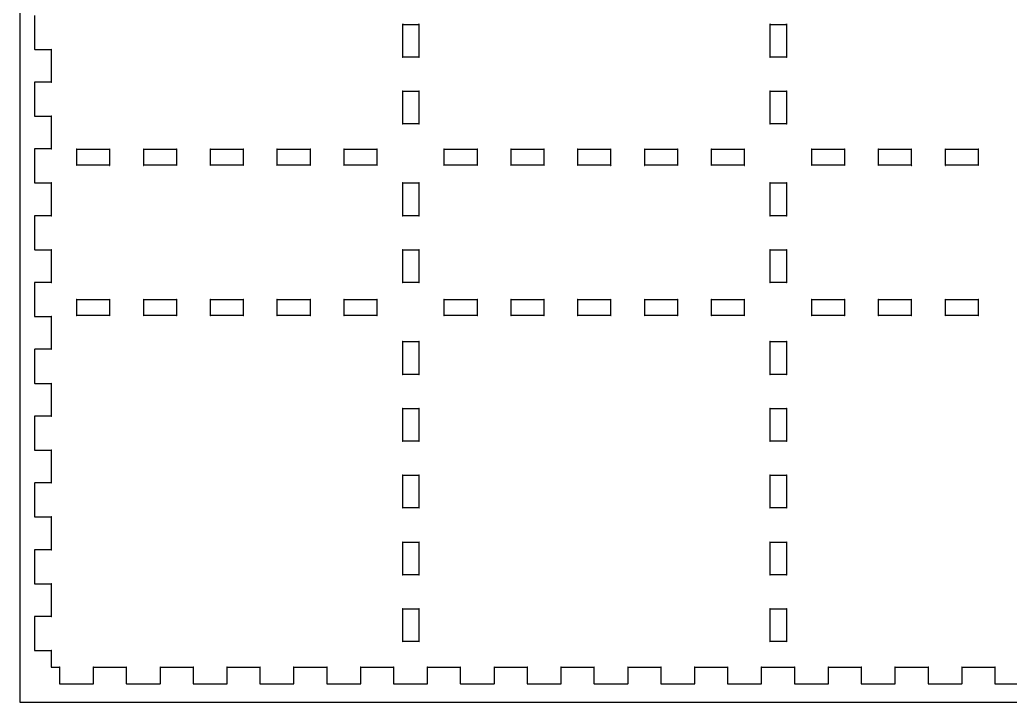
# Model space of a CAD drawing. Extents: x -52 to 1200, y -400 to 594.
# Drawn here: x -51.9 to 244.6, y 194.4 to 398.7 of the extents above; entities that cross this region are included whole.
import ezdxf

# ---------------------------------------------------------------- set-up
doc = ezdxf.new("R2010")
doc.units = 0
doc.layers.add('decoupe1', color=7, linetype='CONTINUOUS', lineweight=25, true_color=0x000000)
doc.layers.add('repere_echelle', color=3, linetype='CONTINUOUS', lineweight=25, true_color=0x00ff00)

msp = doc.modelspace()

# ---------------------------------------------------------------- linework, layer by layer
at = {"layer": 'decoupe1', "color": 7, "true_color": 0xffffff}
for points in [[(-47.5, 400), (-47.5, 390)], [(-47.4, 389.9), (-42.4, 389.9)], [(-42.5, 390), (-42.5, 380)], [(-47.5, 380), (-47.5, 370)], [(-42.4, 380.1), (-47.4, 380.1)], [(-47.4, 369.9), (-42.4, 369.9)], [(-42.5, 370), (-42.5, 360)], [(-47.5, 360), (-47.5, 350)], [(-42.4, 360.1), (-47.4, 360.1)], [(-47.4, 349.9), (-42.4, 349.9)], [(-42.5, 350), (-42.5, 340)], [(-47.5, 340), (-47.5, 330)], [(-42.4, 340.1), (-47.4, 340.1)], [(-47.4, 329.9), (-42.4, 329.9)], [(-42.5, 330), (-42.5, 320)], [(-47.5, 320), (-47.5, 310)], [(-42.4, 320.1), (-47.4, 320.1)], [(-47.4, 309.9), (-42.4, 309.9)], [(-42.5, 310), (-42.5, 300)], [(-47.5, 300), (-47.5, 290)], [(-42.4, 300.1), (-47.4, 300.1)], [(-47.4, 289.9), (-42.4, 289.9)], [(-42.5, 290), (-42.5, 280)], [(-47.5, 280), (-47.5, 270)], [(-42.4, 280.1), (-47.4, 280.1)], [(-47.4, 269.9), (-42.4, 269.9)], [(-42.5, 270), (-42.5, 260)], [(-47.5, 260), (-47.5, 250)], [(-42.4, 260.1), (-47.4, 260.1)], [(-47.4, 249.9), (-42.4, 249.9)], [(-42.5, 250), (-42.5, 240)], [(-47.5, 240), (-47.5, 230)], [(-42.4, 240.1), (-47.4, 240.1)], [(-47.4, 229.9), (-42.4, 229.9)], [(-42.5, 230), (-42.5, 220)], [(-47.5, 220), (-47.5, 210)], [(-42.4, 220.1), (-47.4, 220.1)], [(-47.4, 209.9), (-42.4, 209.9)], [(-42.5, 210), (-42.5, 205)], [(-42.4, 204.9), (-39.9, 204.9)], [(-40, 205), (-40, 200)], [(-29.9, 204.9), (-19.9, 204.9)], [(-29.8, 200), (-29.8, 205)], [(-20, 205), (-20, 200)], [(-9.9, 204.9), (0.1, 204.9)], [(-9.8, 200), (-9.8, 205)], [(0, 205), (0, 200)], [(10.1, 204.9), (20.1, 204.9)], [(10.2, 200), (10.2, 205)], [(20, 205), (20, 200)], [(30.1, 204.9), (40.1, 204.9)], [(30.2, 200), (30.2, 205)], [(40, 205), (40, 200)], [(50.1, 204.9), (60.1, 204.9)], [(50.2, 200), (50.2, 205)], [(60, 205), (60, 200)], [(70.1, 204.9), (80.1, 204.9)], [(70.2, 200), (70.2, 205)], [(80, 205), (80, 200)], [(90.1, 204.9), (100.1, 204.9)], [(90.2, 200), (90.2, 205)], [(100, 205), (100, 200)], [(110.1, 204.9), (120.1, 204.9)], [(110.2, 200), (110.2, 205)], [(120, 205), (120, 200)], [(130.1, 204.9), (140.1, 204.9)], [(130.2, 200), (130.2, 205)], [(140, 205), (140, 200)], [(150.1, 204.9), (160.1, 204.9)], [(150.2, 200), (150.2, 205)], [(160, 205), (160, 200)], [(170.1, 204.9), (180.1, 204.9)], [(170.2, 200), (170.2, 205)], [(180, 205), (180, 200)], [(190.1, 204.9), (200.1, 204.9)], [(190.2, 200), (190.2, 205)], [(200, 205), (200, 200)], [(210.1, 204.9), (220.1, 204.9)], [(210.2, 200), (210.2, 205)], [(220, 205), (220, 200)], [(230.1, 204.9), (240.1, 204.9)], [(230.2, 200), (230.2, 205)], [(240, 205), (240, 200)], [(-39.9, 199.9), (-29.9, 199.9)], [(-19.9, 199.9), (-9.9, 199.9)], [(0.1, 199.9), (10.1, 199.9)], [(20.1, 199.9), (30.1, 199.9)], [(40.1, 199.9), (50.1, 199.9)], [(60.1, 199.9), (70.1, 199.9)], [(80.1, 199.9), (90.1, 199.9)], [(100.1, 199.9), (110.1, 199.9)], [(120.1, 199.9), (130.1, 199.9)], [(140.1, 199.9), (150.1, 199.9)], [(160.1, 199.9), (170.1, 199.9)], [(180.1, 199.9), (190.1, 199.9)], [(200.1, 199.9), (210.1, 199.9)], [(220.1, 199.9), (230.1, 199.9)], [(240.1, 199.9), (250.1, 199.9)]]:
    msp.add_lwpolyline(points, dxfattribs=at)
at = {"layer": 'decoupe1', "color": 5, "true_color": 0x0000ff}
for points in [[(62.7, 397.39), (67.7, 397.39)], [(62.8, 387.5), (62.8, 397.5)], [(67.6, 397.5), (67.6, 387.5)], [(172.7, 397.39), (177.7, 397.39)], [(172.8, 387.5), (172.8, 397.5)], [(177.6, 397.5), (177.6, 387.5)], [(67.7, 387.6), (62.7, 387.6)], [(177.7, 387.6), (172.7, 387.6)], [(62.7, 377.39), (67.7, 377.39)], [(62.8, 367.5), (62.8, 377.5)], [(67.6, 377.5), (67.6, 367.5)], [(172.7, 377.39), (177.7, 377.39)], [(172.8, 367.5), (172.8, 377.5)], [(177.6, 377.5), (177.6, 367.5)], [(67.7, 367.6), (62.7, 367.6)], [(177.7, 367.6), (172.7, 367.6)], [(-34.89, 360), (-24.89, 360)], [(-34.79, 355.1), (-34.79, 360.1)], [(-25, 360.1), (-25, 355.1)], [(-14.89, 360), (-4.89, 360)], [(-14.79, 355.1), (-14.79, 360.1)], [(-5, 360.1), (-5, 355.1)], [(5.11, 360), (15.11, 360)], [(5.21, 355.1), (5.21, 360.1)], [(15, 360.1), (15, 355.1)], [(25.11, 360), (35.11, 360)], [(25.21, 355.1), (25.21, 360.1)], [(35, 360.1), (35, 355.1)], [(45.11, 360), (55.11, 360)], [(45.21, 355.1), (45.21, 360.1)], [(55, 360.1), (55, 355.1)], [(75.11, 360), (85.11, 360)], [(75.21, 355.1), (75.21, 360.1)], [(85, 360.1), (85, 355.1)], [(95.11, 360), (105.11, 360)], [(95.21, 355.1), (95.21, 360.1)], [(105, 360.1), (105, 355.1)], [(115.11, 360), (125.11, 360)], [(115.21, 355.1), (115.21, 360.1)], [(125, 360.1), (125, 355.1)], [(135.11, 360), (145.11, 360)], [(135.21, 355.1), (135.21, 360.1)], [(145, 360.1), (145, 355.1)], [(155.11, 360), (165.11, 360)], [(155.21, 355.1), (155.21, 360.1)], [(165, 360.1), (165, 355.1)], [(185.11, 360), (195.11, 360)], [(185.21, 355.1), (185.21, 360.1)], [(195, 360.1), (195, 355.1)], [(205.11, 360), (215.11, 360)], [(205.21, 355.1), (205.21, 360.1)], [(215, 360.1), (215, 355.1)], [(225.11, 360), (235.11, 360)], [(225.21, 355.1), (225.21, 360.1)], [(235, 360.1), (235, 355.1)], [(-24.89, 355.2), (-34.89, 355.2)], [(-4.89, 355.2), (-14.89, 355.2)], [(15.11, 355.2), (5.11, 355.2)], [(35.11, 355.2), (25.11, 355.2)], [(55.11, 355.2), (45.11, 355.2)], [(85.11, 355.2), (75.11, 355.2)], [(105.11, 355.2), (95.11, 355.2)], [(125.11, 355.2), (115.11, 355.2)], [(145.11, 355.2), (135.11, 355.2)], [(165.11, 355.2), (155.11, 355.2)], [(195.11, 355.2), (185.11, 355.2)], [(215.11, 355.2), (205.11, 355.2)], [(235.11, 355.2), (225.11, 355.2)], [(62.7, 349.89), (67.7, 349.89)], [(62.8, 340), (62.8, 350)], [(67.6, 350), (67.6, 340)], [(172.7, 349.89), (177.7, 349.89)], [(172.8, 340), (172.8, 350)], [(177.6, 350), (177.6, 340)], [(67.7, 340.1), (62.7, 340.1)], [(177.7, 340.1), (172.7, 340.1)], [(62.7, 329.89), (67.7, 329.89)], [(62.8, 320), (62.8, 330)], [(67.6, 330), (67.6, 320)], [(172.7, 329.89), (177.7, 329.89)], [(172.8, 320), (172.8, 330)], [(177.6, 330), (177.6, 320)], [(67.7, 320.1), (62.7, 320.1)], [(177.7, 320.1), (172.7, 320.1)], [(-34.89, 315), (-24.89, 315)], [(-34.79, 310.1), (-34.79, 315.1)], [(-25, 315.1), (-25, 310.1)], [(-14.89, 315), (-4.89, 315)], [(-14.79, 310.1), (-14.79, 315.1)], [(-5, 315.1), (-5, 310.1)], [(5.11, 315), (15.11, 315)], [(5.21, 310.1), (5.21, 315.1)], [(15, 315.1), (15, 310.1)], [(25.11, 315), (35.11, 315)], [(25.21, 310.1), (25.21, 315.1)], [(35, 315.1), (35, 310.1)], [(45.11, 315), (55.11, 315)], [(45.21, 310.1), (45.21, 315.1)], [(55, 315.1), (55, 310.1)], [(75.11, 315), (85.11, 315)], [(75.21, 310.1), (75.21, 315.1)], [(85, 315.1), (85, 310.1)], [(95.11, 315), (105.11, 315)], [(95.21, 310.1), (95.21, 315.1)], [(105, 315.1), (105, 310.1)], [(115.11, 315), (125.11, 315)], [(115.21, 310.1), (115.21, 315.1)], [(125, 315.1), (125, 310.1)], [(135.11, 315), (145.11, 315)], [(135.21, 310.1), (135.21, 315.1)], [(145, 315.1), (145, 310.1)], [(155.11, 315), (165.11, 315)], [(155.21, 310.1), (155.21, 315.1)], [(165, 315.1), (165, 310.1)], [(185.11, 315), (195.11, 315)], [(185.21, 310.1), (185.21, 315.1)], [(195, 315.1), (195, 310.1)], [(205.11, 315), (215.11, 315)], [(205.21, 310.1), (205.21, 315.1)], [(215, 315.1), (215, 310.1)], [(225.11, 315), (235.11, 315)], [(225.21, 310.1), (225.21, 315.1)], [(235, 315.1), (235, 310.1)], [(-24.89, 310.2), (-34.89, 310.2)], [(-4.89, 310.2), (-14.89, 310.2)], [(15.11, 310.2), (5.11, 310.2)], [(35.11, 310.2), (25.11, 310.2)], [(55.11, 310.2), (45.11, 310.2)], [(85.11, 310.2), (75.11, 310.2)], [(105.11, 310.2), (95.11, 310.2)], [(125.11, 310.2), (115.11, 310.2)], [(145.11, 310.2), (135.11, 310.2)], [(165.11, 310.2), (155.11, 310.2)], [(195.11, 310.2), (185.11, 310.2)], [(215.11, 310.2), (205.11, 310.2)], [(235.11, 310.2), (225.11, 310.2)], [(62.8, 292.5), (62.8, 302.5)], [(67.6, 302.5), (67.6, 292.5)], [(172.8, 292.5), (172.8, 302.5)], [(177.6, 302.5), (177.6, 292.5)], [(62.7, 302.39), (67.7, 302.39)], [(172.7, 302.39), (177.7, 302.39)], [(67.7, 292.6), (62.7, 292.6)], [(177.7, 292.6), (172.7, 292.6)], [(62.7, 282.39), (67.7, 282.39)], [(62.8, 272.5), (62.8, 282.5)], [(67.6, 282.5), (67.6, 272.5)], [(172.7, 282.39), (177.7, 282.39)], [(172.8, 272.5), (172.8, 282.5)], [(177.6, 282.5), (177.6, 272.5)], [(67.7, 272.6), (62.7, 272.6)], [(177.7, 272.6), (172.7, 272.6)], [(62.7, 262.39), (67.7, 262.39)], [(62.8, 252.5), (62.8, 262.5)], [(67.6, 262.5), (67.6, 252.5)], [(172.7, 262.39), (177.7, 262.39)], [(172.8, 252.5), (172.8, 262.5)], [(177.6, 262.5), (177.6, 252.5)], [(67.7, 252.6), (62.7, 252.6)], [(177.7, 252.6), (172.7, 252.6)], [(62.7, 242.39), (67.7, 242.39)], [(62.8, 232.5), (62.8, 242.5)], [(67.6, 242.5), (67.6, 232.5)], [(172.7, 242.39), (177.7, 242.39)], [(172.8, 232.5), (172.8, 242.5)], [(177.6, 242.5), (177.6, 232.5)], [(67.7, 232.6), (62.7, 232.6)], [(177.7, 232.6), (172.7, 232.6)], [(62.7, 222.39), (67.7, 222.39)], [(62.8, 212.5), (62.8, 222.5)], [(67.6, 222.5), (67.6, 212.5)], [(172.7, 222.39), (177.7, 222.39)], [(172.8, 212.5), (172.8, 222.5)], [(177.6, 222.5), (177.6, 212.5)], [(67.7, 212.6), (62.7, 212.6)], [(177.7, 212.6), (172.7, 212.6)]]:
    msp.add_lwpolyline(points, dxfattribs=at)
for points in [[(62.8, 397.5), (62.8, 397.44), (62.76, 397.39), (62.7, 397.39)], [(67.7, 397.39), (67.64, 397.39), (67.6, 397.44), (67.6, 397.5)], [(172.8, 397.5), (172.8, 397.44), (172.76, 397.39), (172.7, 397.39)], [(177.7, 397.39), (177.64, 397.39), (177.6, 397.44), (177.6, 397.5)], [(62.7, 387.6), (62.75, 387.6), (62.8, 387.55), (62.8, 387.5)], [(67.6, 387.5), (67.6, 387.55), (67.64, 387.6), (67.7, 387.6)], [(172.7, 387.6), (172.75, 387.6), (172.8, 387.55), (172.8, 387.5)], [(177.6, 387.5), (177.6, 387.55), (177.64, 387.6), (177.7, 387.6)], [(62.8, 377.5), (62.8, 377.44), (62.76, 377.39), (62.7, 377.39)], [(67.7, 377.39), (67.64, 377.39), (67.6, 377.44), (67.6, 377.5)], [(172.8, 377.5), (172.8, 377.44), (172.76, 377.39), (172.7, 377.39)], [(177.7, 377.39), (177.64, 377.39), (177.6, 377.44), (177.6, 377.5)], [(62.7, 367.6), (62.75, 367.6), (62.8, 367.55), (62.8, 367.5)], [(67.6, 367.5), (67.6, 367.55), (67.64, 367.6), (67.7, 367.6)], [(172.7, 367.6), (172.75, 367.6), (172.8, 367.55), (172.8, 367.5)], [(177.6, 367.5), (177.6, 367.55), (177.64, 367.6), (177.7, 367.6)], [(-34.79, 360.1), (-34.79, 360.05), (-34.84, 360), (-34.89, 360)], [(-24.9, 360), (-24.95, 360), (-25, 360.04), (-25, 360.1)], [(-14.79, 360.1), (-14.79, 360.05), (-14.84, 360), (-14.89, 360)], [(-4.9, 360), (-4.95, 360), (-5, 360.04), (-5, 360.1)], [(5.21, 360.1), (5.21, 360.05), (5.16, 360), (5.11, 360)], [(15.1, 360), (15.05, 360), (15, 360.04), (15, 360.1)], [(25.21, 360.1), (25.21, 360.05), (25.16, 360), (25.11, 360)], [(35.1, 360), (35.05, 360), (35, 360.04), (35, 360.1)], [(45.21, 360.1), (45.21, 360.05), (45.16, 360), (45.11, 360)], [(55.1, 360), (55.05, 360), (55, 360.04), (55, 360.1)], [(75.21, 360.1), (75.21, 360.05), (75.16, 360), (75.11, 360)], [(85.1, 360), (85.05, 360), (85, 360.04), (85, 360.1)], [(95.21, 360.1), (95.21, 360.05), (95.16, 360), (95.11, 360)], [(105.1, 360), (105.05, 360), (105, 360.04), (105, 360.1)], [(115.21, 360.1), (115.21, 360.05), (115.16, 360), (115.11, 360)], [(125.1, 360), (125.05, 360), (125, 360.04), (125, 360.1)], [(135.21, 360.1), (135.21, 360.05), (135.16, 360), (135.11, 360)], [(145.1, 360), (145.05, 360), (145, 360.04), (145, 360.1)], [(155.21, 360.1), (155.21, 360.05), (155.16, 360), (155.11, 360)], [(165.1, 360), (165.05, 360), (165, 360.04), (165, 360.1)], [(185.21, 360.1), (185.21, 360.05), (185.16, 360), (185.11, 360)], [(195.1, 360), (195.05, 360), (195, 360.04), (195, 360.1)], [(205.21, 360.1), (205.21, 360.05), (205.16, 360), (205.11, 360)], [(215.1, 360), (215.05, 360), (215, 360.04), (215, 360.1)], [(225.21, 360.1), (225.21, 360.05), (225.16, 360), (225.11, 360)], [(235.1, 360), (235.05, 360), (235, 360.04), (235, 360.1)], [(-34.89, 355.2), (-34.84, 355.2), (-34.79, 355.16), (-34.79, 355.1)], [(-25, 355.1), (-25, 355.16), (-24.95, 355.2), (-24.89, 355.2)], [(-14.89, 355.2), (-14.84, 355.2), (-14.79, 355.16), (-14.79, 355.1)], [(-5, 355.1), (-5, 355.16), (-4.95, 355.2), (-4.89, 355.2)], [(5.11, 355.2), (5.16, 355.2), (5.21, 355.16), (5.21, 355.1)], [(15, 355.1), (15, 355.16), (15.05, 355.2), (15.11, 355.2)], [(25.11, 355.2), (25.16, 355.2), (25.21, 355.16), (25.21, 355.1)], [(35, 355.1), (35, 355.16), (35.05, 355.2), (35.11, 355.2)], [(45.11, 355.2), (45.16, 355.2), (45.21, 355.16), (45.21, 355.1)], [(55, 355.1), (55, 355.16), (55.05, 355.2), (55.11, 355.2)], [(75.11, 355.2), (75.16, 355.2), (75.21, 355.16), (75.21, 355.1)], [(85, 355.1), (85, 355.16), (85.05, 355.2), (85.11, 355.2)], [(95.11, 355.2), (95.16, 355.2), (95.21, 355.16), (95.21, 355.1)], [(105, 355.1), (105, 355.16), (105.05, 355.2), (105.11, 355.2)], [(115.11, 355.2), (115.16, 355.2), (115.21, 355.16), (115.21, 355.1)], [(125, 355.1), (125, 355.16), (125.05, 355.2), (125.11, 355.2)], [(135.11, 355.2), (135.16, 355.2), (135.21, 355.16), (135.21, 355.1)], [(145, 355.1), (145, 355.16), (145.05, 355.2), (145.11, 355.2)], [(155.11, 355.2), (155.16, 355.2), (155.21, 355.16), (155.21, 355.1)], [(165, 355.1), (165, 355.16), (165.05, 355.2), (165.11, 355.2)], [(185.11, 355.2), (185.16, 355.2), (185.21, 355.16), (185.21, 355.1)], [(195, 355.1), (195, 355.16), (195.05, 355.2), (195.11, 355.2)], [(205.11, 355.2), (205.16, 355.2), (205.21, 355.16), (205.21, 355.1)], [(215, 355.1), (215, 355.16), (215.05, 355.2), (215.11, 355.2)], [(225.11, 355.2), (225.16, 355.2), (225.21, 355.16), (225.21, 355.1)], [(235, 355.1), (235, 355.16), (235.05, 355.2), (235.11, 355.2)], [(62.8, 350), (62.8, 349.94), (62.76, 349.89), (62.7, 349.89)], [(67.7, 349.89), (67.64, 349.89), (67.6, 349.94), (67.6, 350)], [(172.8, 350), (172.8, 349.94), (172.76, 349.89), (172.7, 349.89)], [(177.7, 349.89), (177.64, 349.89), (177.6, 349.94), (177.6, 350)], [(62.7, 340.1), (62.75, 340.1), (62.8, 340.05), (62.8, 340)], [(67.6, 340), (67.6, 340.05), (67.64, 340.1), (67.7, 340.1)], [(172.7, 340.1), (172.75, 340.1), (172.8, 340.05), (172.8, 340)], [(177.6, 340), (177.6, 340.05), (177.64, 340.1), (177.7, 340.1)], [(62.8, 330), (62.8, 329.94), (62.76, 329.89), (62.7, 329.89)], [(67.7, 329.89), (67.64, 329.89), (67.6, 329.94), (67.6, 330)], [(172.8, 330), (172.8, 329.94), (172.76, 329.89), (172.7, 329.89)], [(177.7, 329.89), (177.64, 329.89), (177.6, 329.94), (177.6, 330)], [(62.7, 320.1), (62.75, 320.1), (62.8, 320.05), (62.8, 320)], [(67.6, 320), (67.6, 320.05), (67.64, 320.1), (67.7, 320.1)], [(172.7, 320.1), (172.75, 320.1), (172.8, 320.05), (172.8, 320)], [(177.6, 320), (177.6, 320.05), (177.64, 320.1), (177.7, 320.1)], [(-34.79, 315.1), (-34.79, 315.05), (-34.84, 315), (-34.89, 315)], [(-24.9, 315), (-24.95, 315), (-25, 315.04), (-25, 315.1)], [(-14.79, 315.1), (-14.79, 315.05), (-14.84, 315), (-14.89, 315)], [(-4.9, 315), (-4.95, 315), (-5, 315.04), (-5, 315.1)], [(5.21, 315.1), (5.21, 315.05), (5.16, 315), (5.11, 315)], [(15.1, 315), (15.05, 315), (15, 315.04), (15, 315.1)], [(25.21, 315.1), (25.21, 315.05), (25.16, 315), (25.11, 315)], [(35.1, 315), (35.05, 315), (35, 315.04), (35, 315.1)], [(45.21, 315.1), (45.21, 315.05), (45.16, 315), (45.11, 315)], [(55.1, 315), (55.05, 315), (55, 315.04), (55, 315.1)], [(75.21, 315.1), (75.21, 315.05), (75.16, 315), (75.11, 315)], [(85.1, 315), (85.05, 315), (85, 315.04), (85, 315.1)], [(95.21, 315.1), (95.21, 315.05), (95.16, 315), (95.11, 315)], [(105.1, 315), (105.05, 315), (105, 315.04), (105, 315.1)], [(115.21, 315.1), (115.21, 315.05), (115.16, 315), (115.11, 315)], [(125.1, 315), (125.05, 315), (125, 315.04), (125, 315.1)], [(135.21, 315.1), (135.21, 315.05), (135.16, 315), (135.11, 315)], [(145.1, 315), (145.05, 315), (145, 315.04), (145, 315.1)], [(155.21, 315.1), (155.21, 315.05), (155.16, 315), (155.11, 315)], [(165.1, 315), (165.05, 315), (165, 315.04), (165, 315.1)], [(185.21, 315.1), (185.21, 315.05), (185.16, 315), (185.11, 315)], [(195.1, 315), (195.05, 315), (195, 315.04), (195, 315.1)], [(205.21, 315.1), (205.21, 315.05), (205.16, 315), (205.11, 315)], [(215.1, 315), (215.05, 315), (215, 315.04), (215, 315.1)], [(225.21, 315.1), (225.21, 315.05), (225.16, 315), (225.11, 315)], [(235.1, 315), (235.05, 315), (235, 315.04), (235, 315.1)], [(-34.89, 310.2), (-34.84, 310.2), (-34.79, 310.16), (-34.79, 310.1)], [(-25, 310.1), (-25, 310.16), (-24.95, 310.2), (-24.89, 310.2)], [(-14.89, 310.2), (-14.84, 310.2), (-14.79, 310.16), (-14.79, 310.1)], [(-5, 310.1), (-5, 310.16), (-4.95, 310.2), (-4.89, 310.2)], [(5.11, 310.2), (5.16, 310.2), (5.21, 310.16), (5.21, 310.1)], [(15, 310.1), (15, 310.16), (15.05, 310.2), (15.11, 310.2)], [(25.11, 310.2), (25.16, 310.2), (25.21, 310.16), (25.21, 310.1)], [(35, 310.1), (35, 310.16), (35.05, 310.2), (35.11, 310.2)], [(45.11, 310.2), (45.16, 310.2), (45.21, 310.16), (45.21, 310.1)], [(55, 310.1), (55, 310.16), (55.05, 310.2), (55.11, 310.2)], [(75.11, 310.2), (75.16, 310.2), (75.21, 310.16), (75.21, 310.1)], [(85, 310.1), (85, 310.16), (85.05, 310.2), (85.11, 310.2)], [(95.11, 310.2), (95.16, 310.2), (95.21, 310.16), (95.21, 310.1)], [(105, 310.1), (105, 310.16), (105.05, 310.2), (105.11, 310.2)], [(115.11, 310.2), (115.16, 310.2), (115.21, 310.16), (115.21, 310.1)], [(125, 310.1), (125, 310.16), (125.05, 310.2), (125.11, 310.2)], [(135.11, 310.2), (135.16, 310.2), (135.21, 310.16), (135.21, 310.1)], [(145, 310.1), (145, 310.16), (145.05, 310.2), (145.11, 310.2)], [(155.11, 310.2), (155.16, 310.2), (155.21, 310.16), (155.21, 310.1)], [(165, 310.1), (165, 310.16), (165.05, 310.2), (165.11, 310.2)], [(185.11, 310.2), (185.16, 310.2), (185.21, 310.16), (185.21, 310.1)], [(195, 310.1), (195, 310.16), (195.05, 310.2), (195.11, 310.2)], [(205.11, 310.2), (205.16, 310.2), (205.21, 310.16), (205.21, 310.1)], [(215, 310.1), (215, 310.16), (215.05, 310.2), (215.11, 310.2)], [(225.11, 310.2), (225.16, 310.2), (225.21, 310.16), (225.21, 310.1)], [(235, 310.1), (235, 310.16), (235.05, 310.2), (235.11, 310.2)], [(62.8, 302.5), (62.8, 302.44), (62.76, 302.39), (62.7, 302.39)], [(67.7, 302.39), (67.64, 302.39), (67.6, 302.44), (67.6, 302.5)], [(172.8, 302.5), (172.8, 302.44), (172.76, 302.39), (172.7, 302.39)], [(177.7, 302.39), (177.64, 302.39), (177.6, 302.44), (177.6, 302.5)], [(62.7, 292.6), (62.75, 292.6), (62.8, 292.55), (62.8, 292.5)], [(67.6, 292.5), (67.6, 292.55), (67.64, 292.6), (67.7, 292.6)], [(172.7, 292.6), (172.75, 292.6), (172.8, 292.55), (172.8, 292.5)], [(177.6, 292.5), (177.6, 292.55), (177.64, 292.6), (177.7, 292.6)], [(62.8, 282.5), (62.8, 282.44), (62.76, 282.39), (62.7, 282.39)], [(67.7, 282.39), (67.64, 282.39), (67.6, 282.44), (67.6, 282.5)], [(172.8, 282.5), (172.8, 282.44), (172.76, 282.39), (172.7, 282.39)], [(177.7, 282.39), (177.64, 282.39), (177.6, 282.44), (177.6, 282.5)], [(62.7, 272.6), (62.75, 272.6), (62.8, 272.55), (62.8, 272.5)], [(67.6, 272.5), (67.6, 272.55), (67.64, 272.6), (67.7, 272.6)], [(172.7, 272.6), (172.75, 272.6), (172.8, 272.55), (172.8, 272.5)], [(177.6, 272.5), (177.6, 272.55), (177.64, 272.6), (177.7, 272.6)], [(62.8, 262.5), (62.8, 262.44), (62.76, 262.39), (62.7, 262.39)], [(67.7, 262.39), (67.64, 262.39), (67.6, 262.44), (67.6, 262.5)], [(172.8, 262.5), (172.8, 262.44), (172.76, 262.39), (172.7, 262.39)], [(177.7, 262.39), (177.64, 262.39), (177.6, 262.44), (177.6, 262.5)], [(62.7, 252.6), (62.75, 252.6), (62.8, 252.55), (62.8, 252.5)], [(67.6, 252.5), (67.6, 252.55), (67.64, 252.6), (67.7, 252.6)], [(172.7, 252.6), (172.75, 252.6), (172.8, 252.55), (172.8, 252.5)], [(177.6, 252.5), (177.6, 252.55), (177.64, 252.6), (177.7, 252.6)], [(62.8, 242.5), (62.8, 242.44), (62.76, 242.39), (62.7, 242.39)], [(67.7, 242.39), (67.64, 242.39), (67.6, 242.44), (67.6, 242.5)], [(172.8, 242.5), (172.8, 242.44), (172.76, 242.39), (172.7, 242.39)], [(177.7, 242.39), (177.64, 242.39), (177.6, 242.44), (177.6, 242.5)], [(62.7, 232.6), (62.75, 232.6), (62.8, 232.55), (62.8, 232.5)], [(67.6, 232.5), (67.6, 232.55), (67.64, 232.6), (67.7, 232.6)], [(172.7, 232.6), (172.75, 232.6), (172.8, 232.55), (172.8, 232.5)], [(177.6, 232.5), (177.6, 232.55), (177.64, 232.6), (177.7, 232.6)], [(62.8, 222.5), (62.8, 222.44), (62.76, 222.39), (62.7, 222.39)], [(67.7, 222.39), (67.64, 222.39), (67.6, 222.44), (67.6, 222.5)], [(172.8, 222.5), (172.8, 222.44), (172.76, 222.39), (172.7, 222.39)], [(177.7, 222.39), (177.64, 222.39), (177.6, 222.44), (177.6, 222.5)], [(62.7, 212.6), (62.75, 212.6), (62.8, 212.55), (62.8, 212.5)], [(67.6, 212.5), (67.6, 212.55), (67.64, 212.6), (67.7, 212.6)], [(172.7, 212.6), (172.75, 212.6), (172.8, 212.55), (172.8, 212.5)], [(177.6, 212.5), (177.6, 212.55), (177.64, 212.6), (177.7, 212.6)]]:
    msp.add_open_spline(points, degree=3, dxfattribs=at)
at = {"layer": 'decoupe1', "color": 7, "true_color": 0xffffff}
for points in [[(-47.5, 390), (-47.5, 389.95), (-47.46, 389.9), (-47.4, 389.9)], [(-42.4, 389.9), (-42.45, 389.9), (-42.5, 389.94), (-42.5, 390)], [(-47.4, 380.1), (-47.45, 380.1), (-47.5, 380.06), (-47.5, 380)], [(-42.5, 380), (-42.5, 380.05), (-42.46, 380.1), (-42.4, 380.1)], [(-47.5, 370), (-47.5, 369.95), (-47.46, 369.9), (-47.4, 369.9)], [(-42.4, 369.9), (-42.45, 369.9), (-42.5, 369.94), (-42.5, 370)], [(-47.4, 360.1), (-47.45, 360.1), (-47.5, 360.06), (-47.5, 360)], [(-42.5, 360), (-42.5, 360.05), (-42.46, 360.1), (-42.4, 360.1)], [(-47.5, 350), (-47.5, 349.95), (-47.46, 349.9), (-47.4, 349.9)], [(-42.4, 349.9), (-42.45, 349.9), (-42.5, 349.94), (-42.5, 350)], [(-47.4, 340.1), (-47.45, 340.1), (-47.5, 340.06), (-47.5, 340)], [(-42.5, 340), (-42.5, 340.05), (-42.46, 340.1), (-42.4, 340.1)], [(-47.5, 330), (-47.5, 329.95), (-47.46, 329.9), (-47.4, 329.9)], [(-42.4, 329.9), (-42.45, 329.9), (-42.5, 329.94), (-42.5, 330)], [(-47.4, 320.1), (-47.45, 320.1), (-47.5, 320.06), (-47.5, 320)], [(-42.5, 320), (-42.5, 320.05), (-42.46, 320.1), (-42.4, 320.1)], [(-47.5, 310), (-47.5, 309.95), (-47.46, 309.9), (-47.4, 309.9)], [(-42.4, 309.9), (-42.45, 309.9), (-42.5, 309.94), (-42.5, 310)], [(-47.4, 300.1), (-47.45, 300.1), (-47.5, 300.06), (-47.5, 300)], [(-42.5, 300), (-42.5, 300.05), (-42.46, 300.1), (-42.4, 300.1)], [(-47.5, 290), (-47.5, 289.95), (-47.46, 289.9), (-47.4, 289.9)], [(-42.4, 289.9), (-42.45, 289.9), (-42.5, 289.94), (-42.5, 290)], [(-47.4, 280.1), (-47.45, 280.1), (-47.5, 280.06), (-47.5, 280)], [(-42.5, 280), (-42.5, 280.05), (-42.46, 280.1), (-42.4, 280.1)], [(-47.5, 270), (-47.5, 269.95), (-47.46, 269.9), (-47.4, 269.9)], [(-42.4, 269.9), (-42.45, 269.9), (-42.5, 269.94), (-42.5, 270)], [(-47.4, 260.1), (-47.45, 260.1), (-47.5, 260.06), (-47.5, 260)], [(-42.5, 260), (-42.5, 260.05), (-42.46, 260.1), (-42.4, 260.1)], [(-47.5, 250), (-47.5, 249.95), (-47.46, 249.9), (-47.4, 249.9)], [(-42.4, 249.9), (-42.45, 249.9), (-42.5, 249.94), (-42.5, 250)], [(-47.4, 240.1), (-47.45, 240.1), (-47.5, 240.06), (-47.5, 240)], [(-42.5, 240), (-42.5, 240.05), (-42.46, 240.1), (-42.4, 240.1)], [(-47.5, 230), (-47.5, 229.95), (-47.46, 229.9), (-47.4, 229.9)], [(-42.4, 229.9), (-42.45, 229.9), (-42.5, 229.94), (-42.5, 230)], [(-47.4, 220.1), (-47.45, 220.1), (-47.5, 220.06), (-47.5, 220)], [(-42.5, 220), (-42.5, 220.05), (-42.46, 220.1), (-42.4, 220.1)], [(-47.5, 210), (-47.5, 209.95), (-47.46, 209.9), (-47.4, 209.9)], [(-42.4, 209.9), (-42.45, 209.9), (-42.5, 209.94), (-42.5, 210)], [(-42.5, 205), (-42.5, 204.95), (-42.46, 204.9), (-42.4, 204.9)], [(-39.9, 204.9), (-39.95, 204.9), (-40, 204.94), (-40, 205)], [(-29.8, 205), (-29.8, 204.95), (-29.84, 204.9), (-29.9, 204.9)], [(-19.9, 204.9), (-19.95, 204.9), (-20, 204.94), (-20, 205)], [(-9.8, 205), (-9.8, 204.95), (-9.84, 204.9), (-9.9, 204.9)], [(0.1, 204.9), (0.05, 204.9), (0, 204.94), (0, 205)], [(10.2, 205), (10.2, 204.95), (10.16, 204.9), (10.1, 204.9)], [(20.1, 204.9), (20.05, 204.9), (20, 204.94), (20, 205)], [(30.2, 205), (30.2, 204.95), (30.16, 204.9), (30.1, 204.9)], [(40.1, 204.9), (40.05, 204.9), (40, 204.94), (40, 205)], [(50.2, 205), (50.2, 204.95), (50.16, 204.9), (50.1, 204.9)], [(60.1, 204.9), (60.05, 204.9), (60, 204.94), (60, 205)], [(70.2, 205), (70.2, 204.95), (70.16, 204.9), (70.1, 204.9)], [(80.1, 204.9), (80.05, 204.9), (80, 204.94), (80, 205)], [(90.2, 205), (90.2, 204.95), (90.16, 204.9), (90.1, 204.9)], [(100.1, 204.9), (100.05, 204.9), (100, 204.94), (100, 205)], [(110.2, 205), (110.2, 204.95), (110.16, 204.9), (110.1, 204.9)], [(120.1, 204.9), (120.05, 204.9), (120, 204.94), (120, 205)], [(130.2, 205), (130.2, 204.95), (130.16, 204.9), (130.1, 204.9)], [(140.1, 204.9), (140.05, 204.9), (140, 204.94), (140, 205)], [(150.2, 205), (150.2, 204.95), (150.16, 204.9), (150.1, 204.9)], [(160.1, 204.9), (160.05, 204.9), (160, 204.94), (160, 205)], [(170.2, 205), (170.2, 204.95), (170.16, 204.9), (170.1, 204.9)], [(180.1, 204.9), (180.05, 204.9), (180, 204.94), (180, 205)], [(190.2, 205), (190.2, 204.95), (190.16, 204.9), (190.1, 204.9)], [(200.1, 204.9), (200.05, 204.9), (200, 204.94), (200, 205)], [(210.2, 205), (210.2, 204.95), (210.16, 204.9), (210.1, 204.9)], [(220.1, 204.9), (220.05, 204.9), (220, 204.94), (220, 205)], [(230.2, 205), (230.2, 204.95), (230.16, 204.9), (230.1, 204.9)], [(240.1, 204.9), (240.05, 204.9), (240, 204.94), (240, 205)], [(-40, 200), (-40, 199.95), (-39.96, 199.9), (-39.9, 199.9)], [(-29.9, 199.9), (-29.84, 199.9), (-29.8, 199.94), (-29.8, 200)], [(-20, 200), (-20, 199.95), (-19.96, 199.9), (-19.9, 199.9)], [(-9.9, 199.9), (-9.84, 199.9), (-9.8, 199.94), (-9.8, 200)], [(0, 200), (0, 199.95), (0.04, 199.9), (0.1, 199.9)], [(10.1, 199.9), (10.16, 199.9), (10.2, 199.94), (10.2, 200)], [(20, 200), (20, 199.95), (20.04, 199.9), (20.1, 199.9)], [(30.1, 199.9), (30.16, 199.9), (30.2, 199.94), (30.2, 200)], [(40, 200), (40, 199.95), (40.04, 199.9), (40.1, 199.9)], [(50.1, 199.9), (50.16, 199.9), (50.2, 199.94), (50.2, 200)], [(60, 200), (60, 199.95), (60.04, 199.9), (60.1, 199.9)], [(70.1, 199.9), (70.16, 199.9), (70.2, 199.94), (70.2, 200)], [(80, 200), (80, 199.95), (80.04, 199.9), (80.1, 199.9)], [(90.1, 199.9), (90.16, 199.9), (90.2, 199.94), (90.2, 200)], [(100, 200), (100, 199.95), (100.04, 199.9), (100.1, 199.9)], [(110.1, 199.9), (110.16, 199.9), (110.2, 199.94), (110.2, 200)], [(120, 200), (120, 199.95), (120.04, 199.9), (120.1, 199.9)], [(130.1, 199.9), (130.16, 199.9), (130.2, 199.94), (130.2, 200)], [(140, 200), (140, 199.95), (140.04, 199.9), (140.1, 199.9)], [(150.1, 199.9), (150.16, 199.9), (150.2, 199.94), (150.2, 200)], [(160, 200), (160, 199.95), (160.04, 199.9), (160.1, 199.9)], [(170.1, 199.9), (170.16, 199.9), (170.2, 199.94), (170.2, 200)], [(180, 200), (180, 199.95), (180.04, 199.9), (180.1, 199.9)], [(190.1, 199.9), (190.16, 199.9), (190.2, 199.94), (190.2, 200)], [(200, 200), (200, 199.95), (200.04, 199.9), (200.1, 199.9)], [(210.1, 199.9), (210.16, 199.9), (210.2, 199.94), (210.2, 200)], [(220, 200), (220, 199.95), (220.04, 199.9), (220.1, 199.9)], [(230.1, 199.9), (230.16, 199.9), (230.2, 199.94), (230.2, 200)], [(240, 200), (240, 199.95), (240.04, 199.9), (240.1, 199.9)]]:
    msp.add_open_spline(points, degree=3, dxfattribs=at)
at = {"layer": 'repere_echelle'}
for p, q in [((-51.87, 594.45), (-51.87, 194.45)), ((-51.87, 194.45), (548.13, 194.45))]:
    msp.add_line(p, q, dxfattribs=at)

doc.saveas('drawing.dxf')
